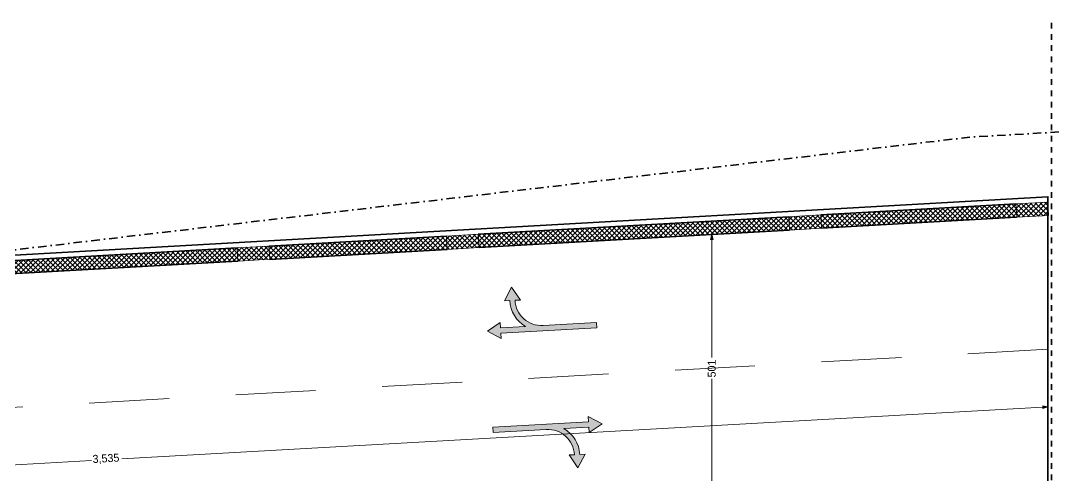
# Model space of a CAD drawing. Header units: millimetres. Extents: x 635850 to 824661, y -5878409 to -5774454.
# Drawn here: x 766397 to 785758, y -5782973 to -5774454 of the extents above; entities that cross this region are included whole.
import ezdxf

# ---------------------------------------------------------------- set-up
doc = ezdxf.new("R2010")
doc.units = ezdxf.units.MM
doc.header["$MEASUREMENT"] = 0
for name, pattern in [('A - Long Dashed', [2750, 1500, -1250]), ('Dashed', [211.666667, 105.833333, -105.833333]), ('Dot & Dashed', [335.138881, 158.75, -88.194444, 0, -88.194437])]:
    doc.linetypes.add(name, pattern=pattern)
for name, color, linetype, lineweight, true_color in [('A - Ndertesa 4 - Parcelat_Pen_No__8', 7, 'Continuous', 35, 0xa80f02), ('A - Ndertesa 7 - Komunikimi Vertikal_Pen_No__102', 7, 'Continuous', 13, 0xcccccc), ('A - Ndertesa 7 - Muret_Pen_No__82', 7, 'Continuous', 20, 0xaaaaaa), ('A - Ndertesa 7 - Ndertesa 4 - Dimensionimi Bazik_Pen_No__102', 7, 'Continuous', 13, 0xcccccc), ('A - Ndertesa 7 - Ndertesa 4 - Dimensionimi Bazik_Pen_No__82', 7, 'Continuous', 20, 0xaaaaaa), ('A - Situacioni_Pen_No__249', 7, 'Continuous', 13, 0xe8e8e8)]:
    doc.layers.add(name, color=color, linetype=linetype, lineweight=lineweight, true_color=true_color)
for name, color, linetype, lineweight in [('A - Ndertesa 5 - 2D Drafting - General_Pen_No__6', 5, 'Continuous', 35), ('A - Ndertesa 7  - Pllaka meskatitt_Pen_No__7', 7, 'Continuous', 35), ('A - Ndertesa 7 - Komunikimi Vertikal_Pen_No__1', 7, 'Continuous', 13), ('A - Ndertesa 7 - Muret_Pen_No__22', 8, 'Continuous', 35), ('A - Ndertesa 7 - Shtyllat_Pen_No__1', 7, 'Continuous', 13), ('A - Ndertesa 7 - Shtyllat_Pen_No__101', 252, 'Continuous', 13)]:
    doc.layers.add(name, color=color, linetype=linetype, lineweight=lineweight)
for name, color, linetype in [('A - Ndertesa 7  - Pllaka meskatitt', 7, 'Continuous'), ('A - Ndertesa 7 - Muret', 7, 'Continuous'), ('A - Ndertesa 7 - Ndertesa 4 - Dimensionimi Bazik', 7, 'Continuous'), ('A - Ndertesa 7 - Shtyllat', 7, 'Continuous')]:
    doc.layers.add(name, color=color, linetype=linetype)
doc.styles.add('GENERATED_STYLE_1', font='GOTHIC.TTF')
doc.dimstyles.new('GENERATED_STYLE__1', dxfattribs={"dimtxt": 150, "dimasz": 91.78744, "dimexe": 0.18, "dimexo": 0.0625, "dimgap": 0, "dimtad": 0, "dimdec": 0, "dimlfac": 0.1, "dimzin": 0, "dimdsep": 46, "dimtxsty": 'GENERATED_STYLE_1', "dimblk": 'ARROWHEAD_5', "dimblk1": 'ARROWHEAD_5', "dimblk2": 'ARROWHEAD_5', "dimcen": 0.09, "dimse1": 1, "dimse2": 1, "dimclrd": 256, "dimclre": 256, "dimclrt": 256, "dimadec": 0, "dimazin": 0, "dimtfac": 1, "dimtdec": 4, "dimtmove": 0, "dimatfit": 3, "dimfxl": 0, "dimtolj": 1, "dimtzin": 0, "dimarcsym": 0})
pattern_1 = [(45, (664183.82, -5827429.525), (-45.96194, 45.96194), []), (135, (664183.82, -5827429.525), (45.96194, 45.96194), [])]

# ---------------------------------------------------------------- blocks, each defined once
blk = doc.blocks.new('Slab_4', base_point=(764617, -5778939))
at = {"layer": 'A - Ndertesa 7  - Pllaka meskatitt_Pen_No__7', "color": 7, "linetype": 'Continuous', "lineweight": 35, "flags": 128}
blk.add_lwpolyline([(764617, -5778939), (750355, -5780623), (750355, -5821676), (764660, -5821034), (785655, -5820355), (785655, -5777754), (764617, -5778939)], close=True, dxfattribs=at)
blk = doc.blocks.new('Wall_226', base_point=(785655, -5777854))
at = {"layer": 'A - Ndertesa 7 - Muret_Pen_No__82', "linetype": 'Continuous', "lineweight": 20, "true_color": 0xaaaaaa}
h = blk.add_hatch(dxfattribs=at)
h.set_pattern_fill('Concrete_Block', color=253, style=0, pattern_type=2)
h.set_pattern_definition(pattern_1)
h.paths.add_polyline_path([(781397, -5778094), (781411, -5778344), (785070, -5778138), (785056, -5777888)])
h = blk.add_hatch(dxfattribs=at)
h.set_pattern_fill('Concrete_Block', color=253, style=0, pattern_type=2)
h.set_pattern_definition(pattern_1)
h.paths.add_polyline_path([(774977, -5778456), (774992, -5778705), (780812, -5778377), (780798, -5778128)])
h = blk.add_hatch(dxfattribs=at)
h.set_pattern_fill('Concrete_Block', color=253, style=0, pattern_type=2)
h.set_pattern_definition(pattern_1)
h.paths.add_polyline_path([(771052, -5778677), (771067, -5778926), (774392, -5778739), (774378, -5778489)])
h = blk.add_hatch(dxfattribs=at)
h.set_pattern_fill('Concrete_Block', color=253, style=0, pattern_type=2)
h.set_pattern_definition(pattern_1)
h.paths.add_polyline_path([(768703, -5778809), (765748, -5779158), (765752, -5779225), (770467, -5778960), (770453, -5778710)])
h = blk.add_hatch(dxfattribs=at)
h.set_pattern_fill('Concrete_Block', color=253, style=0, pattern_type=2)
h.set_pattern_definition(pattern_1)
h.paths.add_polyline_path([(768703, -5778809), (765737, -5778976), (765748, -5779158)])
at = {"layer": 'A - Ndertesa 7 - Muret_Pen_No__22', "color": 8, "linetype": 'Continuous', "lineweight": 35, "flags": 128}
for points in [[(785056, -5777888), (781397, -5778094)], [(780798, -5778128), (774977, -5778456)], [(781411, -5778344), (785070, -5778138)], [(774378, -5778489), (771052, -5778677)], [(774992, -5778705), (780812, -5778377)], [(770453, -5778710), (765737, -5778976)], [(771067, -5778926), (774392, -5778739)], [(765752, -5779225), (770467, -5778960)]]:
    blk.add_lwpolyline(points, dxfattribs=at)
blk = doc.blocks.new('Column_307', base_point=(770760, -5778818))
at = {"layer": 'A - Ndertesa 7 - Shtyllat_Pen_No__101', "linetype": 'Continuous', "lineweight": 13}
h = blk.add_hatch(dxfattribs=at)
h.set_pattern_fill('Concrete_Block', color=252, style=0, pattern_type=2)
h.set_pattern_definition(pattern_1)
h.paths.add_polyline_path([(770467, -5778960), (771067, -5778926), (771052, -5778677), (770453, -5778710)])
at = {"layer": 'A - Ndertesa 7 - Shtyllat_Pen_No__1', "color": 7, "linetype": 'Continuous', "lineweight": 13, "flags": 128}
blk.add_lwpolyline([(770467, -5778960), (771067, -5778926), (771052, -5778677), (770453, -5778710)], close=True, dxfattribs=at)
blk = doc.blocks.new('Column_308', base_point=(774685, -5778597))
at = {"layer": 'A - Ndertesa 7 - Shtyllat_Pen_No__101', "linetype": 'Continuous', "lineweight": 13}
h = blk.add_hatch(dxfattribs=at)
h.set_pattern_fill('Concrete_Block', color=252, style=0, pattern_type=2)
h.set_pattern_definition(pattern_1)
h.paths.add_polyline_path([(774392, -5778739), (774992, -5778705), (774977, -5778456), (774378, -5778489)])
at = {"layer": 'A - Ndertesa 7 - Shtyllat_Pen_No__1', "color": 7, "linetype": 'Continuous', "lineweight": 13, "flags": 128}
blk.add_lwpolyline([(774392, -5778739), (774992, -5778705), (774977, -5778456), (774378, -5778489)], close=True, dxfattribs=at)
blk = doc.blocks.new('Column_309', base_point=(781104, -5778236))
at = {"layer": 'A - Ndertesa 7 - Shtyllat_Pen_No__101', "linetype": 'Continuous', "lineweight": 13}
h = blk.add_hatch(dxfattribs=at)
h.set_pattern_fill('Concrete_Block', color=252, style=0, pattern_type=2)
h.set_pattern_definition(pattern_1)
h.paths.add_polyline_path([(780812, -5778377), (781411, -5778344), (781397, -5778094), (780798, -5778128)])
at = {"layer": 'A - Ndertesa 7 - Shtyllat_Pen_No__1', "color": 7, "linetype": 'Continuous', "lineweight": 13, "flags": 128}
blk.add_lwpolyline([(780812, -5778377), (781411, -5778344), (781397, -5778094), (780798, -5778128)], close=True, dxfattribs=at)
blk = doc.blocks.new('Column_310', base_point=(785362, -5777996))
at = {"layer": 'A - Ndertesa 7 - Shtyllat_Pen_No__101', "linetype": 'Continuous', "lineweight": 13}
h = blk.add_hatch(dxfattribs=at)
h.set_pattern_fill('Concrete_Block', color=252, style=0, pattern_type=2)
h.set_pattern_definition(pattern_1)
h.paths.add_polyline_path([(785070, -5778138), (785669, -5778104), (785655, -5777854), (785056, -5777888)])
at = {"layer": 'A - Ndertesa 7 - Shtyllat_Pen_No__1', "color": 7, "linetype": 'Continuous', "lineweight": 13, "flags": 128}
blk.add_lwpolyline([(785070, -5778138), (785669, -5778104), (785655, -5777854), (785056, -5777888)], close=True, dxfattribs=at)
blk = doc.blocks.new('*D1650', base_point=(664184, -5827430))
at = {"layer": 'A - Ndertesa 7 - Ndertesa 4 - Dimensionimi Bazik_Pen_No__102', "linetype": 'Continuous', "lineweight": 13, "true_color": 0xcccccc}
for points in [[(785655, -5781688), (785560, -5781669), (785563, -5781719)], [(750364, -5783674), (750458, -5783693), (750455, -5783643)]]:
    blk.add_hatch(color=254, dxfattribs=at).paths.add_polyline_path(points)
at = {"layer": 'A - Ndertesa 7 - Ndertesa 4 - Dimensionimi Bazik_Pen_No__102', "color": 254, "linetype": 'Continuous', "lineweight": 13, "true_color": 0xcccccc}
for p, q in [((785562, -5781694), (768295, -5782665)), ((785563, -5781719), (785560, -5781669)), ((785655, -5781688), (785560, -5781669)), ((785655, -5781688), (785563, -5781719)), ((767723, -5782697), (750457, -5783668)), ((750364, -5783674), (750455, -5783643)), ((750364, -5783674), (750458, -5783693)), ((750455, -5783643), (750458, -5783693))]:
    blk.add_line(p, q, dxfattribs=at)
at = {"layer": 'A - Ndertesa 7 - Ndertesa 4 - Dimensionimi Bazik_Pen_No__82', "color": 253, "lineweight": 20, "true_color": 0xaaaaaa, "insert": (767751, -5782771), "char_height": 150, "attachment_point": 7, "rotation": 3.2198, "style": 'GENERATED_STYLE_1'}
blk.add_mtext('\\A1;{\\pql;\\fCentury Gothic|b0|i0|c0|p34;3,535}', dxfattribs=at)
blk = doc.blocks.new('ARROWHEAD_5')
at = {"linetype": 'Continuous', "lineweight": 0}
blk.add_hatch(color=0, dxfattribs=at).paths.add_polyline_path([(-1, 0.2679), (0, 0), (-1, -0.2679)])
at = {"color": 0, "linetype": 'Continuous', "lineweight": 0}
blk.add_line((0, 0), (-1, 0), dxfattribs=at)
blk = doc.blocks.new('*D1660', base_point=(664184, -5827430))
at = {"layer": 'A - Ndertesa 7 - Ndertesa 4 - Dimensionimi Bazik_Pen_No__102', "linetype": 'Continuous', "lineweight": 13, "true_color": 0xcccccc}
for points in [[(779355, -5778459), (779330, -5778553), (779380, -5778553)], [(779355, -5783468), (779380, -5783375), (779330, -5783375)]]:
    blk.add_hatch(color=254, dxfattribs=at).paths.add_polyline_path(points)
at = {"layer": 'A - Ndertesa 7 - Ndertesa 4 - Dimensionimi Bazik_Pen_No__102', "color": 254, "linetype": 'Continuous', "lineweight": 13, "true_color": 0xcccccc}
for p, q in [((779355, -5778459), (779330, -5778553)), ((779355, -5778459), (779380, -5778553)), ((779380, -5778553), (779330, -5778553)), ((779355, -5780764), (779355, -5778553)), ((779355, -5783375), (779355, -5781164)), ((779330, -5783375), (779380, -5783375)), ((779355, -5783468), (779330, -5783375)), ((779355, -5783468), (779380, -5783375))]:
    blk.add_line(p, q, dxfattribs=at)
at = {"layer": 'A - Ndertesa 7 - Ndertesa 4 - Dimensionimi Bazik_Pen_No__82', "color": 253, "lineweight": 20, "true_color": 0xaaaaaa, "insert": (779430, -5781140), "char_height": 150, "attachment_point": 7, "rotation": 90, "style": 'GENERATED_STYLE_1'}
blk.add_mtext('\\A1;{\\pql;\\fCentury Gothic|b0|i0|c0|p34;501}', dxfattribs=at)

msp = doc.modelspace()

# ---------------------------------------------------------------- hatches: boundary and pattern name
at = {"layer": 'A - Ndertesa 7 - Komunikimi Vertikal_Pen_No__1', "linetype": 'Continuous', "lineweight": 0, "true_color": 0xffffff}
for points in [[(776192.3, -5780165.5, -0.4142136), (775665, -5779694.4), (775764.9, -5779688.7), (775601.1, -5779447.6), (775465.3, -5779705.6), (775565.2, -5779700, 0.2513807), (775861.2, -5780184.1), (775393.6, -5780210.4), (775388, -5780110.6), (775146.8, -5780274.4), (775404.8, -5780410.1), (775399.2, -5780310.3), (777196.4, -5780209.2), (777190.7, -5780109.3)], [(776251.9, -5782115.2, -0.4142136), (776779.2, -5782586.3), (776679.4, -5782592), (776843.2, -5782833.1), (776978.9, -5782575.1), (776879.1, -5782580.7, 0.2513807), (776583.1, -5782096.6), (777050.7, -5782070.3), (777056.3, -5782170.1), (777297.5, -5782006.3), (777039.4, -5781870.6), (777045, -5781970.4), (775247.9, -5782071.5), (775253.5, -5782171.4)]]:
    msp.add_hatch(color=7, dxfattribs=at).paths.add_polyline_path(points)

# ---------------------------------------------------------------- linework, layer by layer
at = {"layer": 'A - Ndertesa 4 - Parcelat_Pen_No__8', "color": 14, "linetype": 'Dot & Dashed', "lineweight": 35, "true_color": 0xa80f02, "flags": 128}
msp.add_lwpolyline([(733761.3, -5782580), (734384.5, -5782511.6), (739483.2, -5781910.3), (747197.4, -5781000), (784230.8, -5776632.3), (793698.8, -5776099.1), (819130, -5774668.2), (819631.1, -5776866.2), (819788.1, -5808768.6), (819746.4, -5820701.6), (819743.1, -5821766.1), (820301.5, -5825616.4), (821512.9, -5834119.4), (824288.1, -5853609.9), (824291, -5858767), (824299.3, -5867013.6), (824597.3, -5875197.7), (824661.3, -5876965.6), (784564.9, -5878321), (781955.6, -5878409.2), (781730.2, -5866302.9), (775348.1, -5866126), (752901.9, -5864556.1), (751179, -5864553.9), (727260.7, -5864453.7), (725402.9, -5864686.4), (718860.6, -5865507.5), (710389, -5865868.7), (686520.5, -5865695.5), (678720.9, -5864781.6), (675513.9, -5865184.2), (661350.7, -5864944.6), (635849.7, -5864460.6), (638063.7, -5831999.5), (638105, -5831384.7), (638101.8, -5831365), (638115.5, -5831200.6), (639884.7, -5813259.3), (641769, -5794156.2), (641993.7, -5791687.6), (680547, -5788218.5), (691950.8, -5787192.6), (699894.6, -5786316.7)], close=True, dxfattribs=at)
at = {"layer": 'A - Ndertesa 5 - 2D Drafting - General_Pen_No__6', "color": 5, "linetype": 'Dashed', "lineweight": 35}
msp.add_lwpolyline([(785725, -5824975.7), (785725, -5774454.4)], dxfattribs=at)
at = {"layer": 'A - Ndertesa 7 - Komunikimi Vertikal_Pen_No__102', "color": 254, "linetype": 'Continuous', "lineweight": 13, "true_color": 0xcccccc, "flags": 128}
for points in [[(776192.3, -5780165.5, -0.4142136), (775665, -5779694.4), (775764.9, -5779688.7), (775601.1, -5779447.6), (775465.3, -5779705.6), (775565.2, -5779700, 0.2513807), (775861.2, -5780184.1), (775393.6, -5780210.4), (775388, -5780110.6), (775146.8, -5780274.4), (775404.8, -5780410.1), (775399.2, -5780310.3), (777196.4, -5780209.2), (777190.7, -5780109.3)], [(776251.9, -5782115.2, -0.4142136), (776779.2, -5782586.3), (776679.4, -5782592), (776843.2, -5782833.1), (776978.9, -5782575.1), (776879.1, -5782580.7, 0.2513807), (776583.1, -5782096.6), (777050.7, -5782070.3), (777056.3, -5782170.1), (777297.5, -5782006.3), (777039.4, -5781870.6), (777045, -5781970.4), (775247.9, -5782071.5), (775253.5, -5782171.4)]]:
    msp.add_lwpolyline(points, format="xyb", close=True, dxfattribs=at)
at = {"layer": 'A - Situacioni_Pen_No__249', "color": 254, "linetype": 'A - Long Dashed', "lineweight": 13, "true_color": 0xe8e8e8, "flags": 128}
msp.add_lwpolyline([(785655, -5780609.7), (764868.1, -5781779.1), (751268.1, -5783385.3)], dxfattribs=at)

# ---------------------------------------------------------------- block references
at = {"layer": 'A - Ndertesa 7  - Pllaka meskatitt', "color": 7, "linetype": 'Continuous', "lineweight": 35}
msp.add_blockref('Slab_4', (764617.5, -5778938.9), dxfattribs=at)
at = {"layer": 'A - Ndertesa 7 - Muret', "color": 8, "lineweight": 35}
msp.add_blockref('Wall_226', (785655, -5777854.4), dxfattribs=at)
at = {"layer": 'A - Ndertesa 7 - Shtyllat', "color": 7, "lineweight": 13}
for name, p in [('Column_310', (785362.5, -5777996)), ('Column_309', (781104.1, -5778235.8)), ('Column_308', (774685, -5778597.2)), ('Column_307', (770760, -5778818.2))]:
    msp.add_blockref(name, p, dxfattribs=at)

# ---------------------------------------------------------------- dimensions: what is measured, and where the dimension line sits
at = {"layer": 'A - Ndertesa 7 - Ndertesa 4 - Dimensionimi Bazik', "color": 254, "linetype": 'Continuous', "lineweight": 13, "true_color": 0xcccccc}
for base, p1, p2, angle, picture, middle, turn in [((779355.4, -5778459.3), (779351.6, -5783468.3), (779355.4, -5778459.3), 90, '*D1660', (779355.4, -5780968), 90), ((750363.7, -5783673.7), (785655, -5781688.3), (750364.1, -5783680.9), 183.21985, '*D1650', (767998.7, -5782681.6), 3.21985)]:
    dim = msp.add_linear_dim(base=base, p1=p1, p2=p2, angle=angle, dimstyle='GENERATED_STYLE__1', dxfattribs=at)
    dim.commit()
    dim.dimension.update_dxf_attribs({"geometry": picture, "text_midpoint": middle, "dimtype": 160, "text_rotation": turn})

doc.saveas('drawing.dxf')
